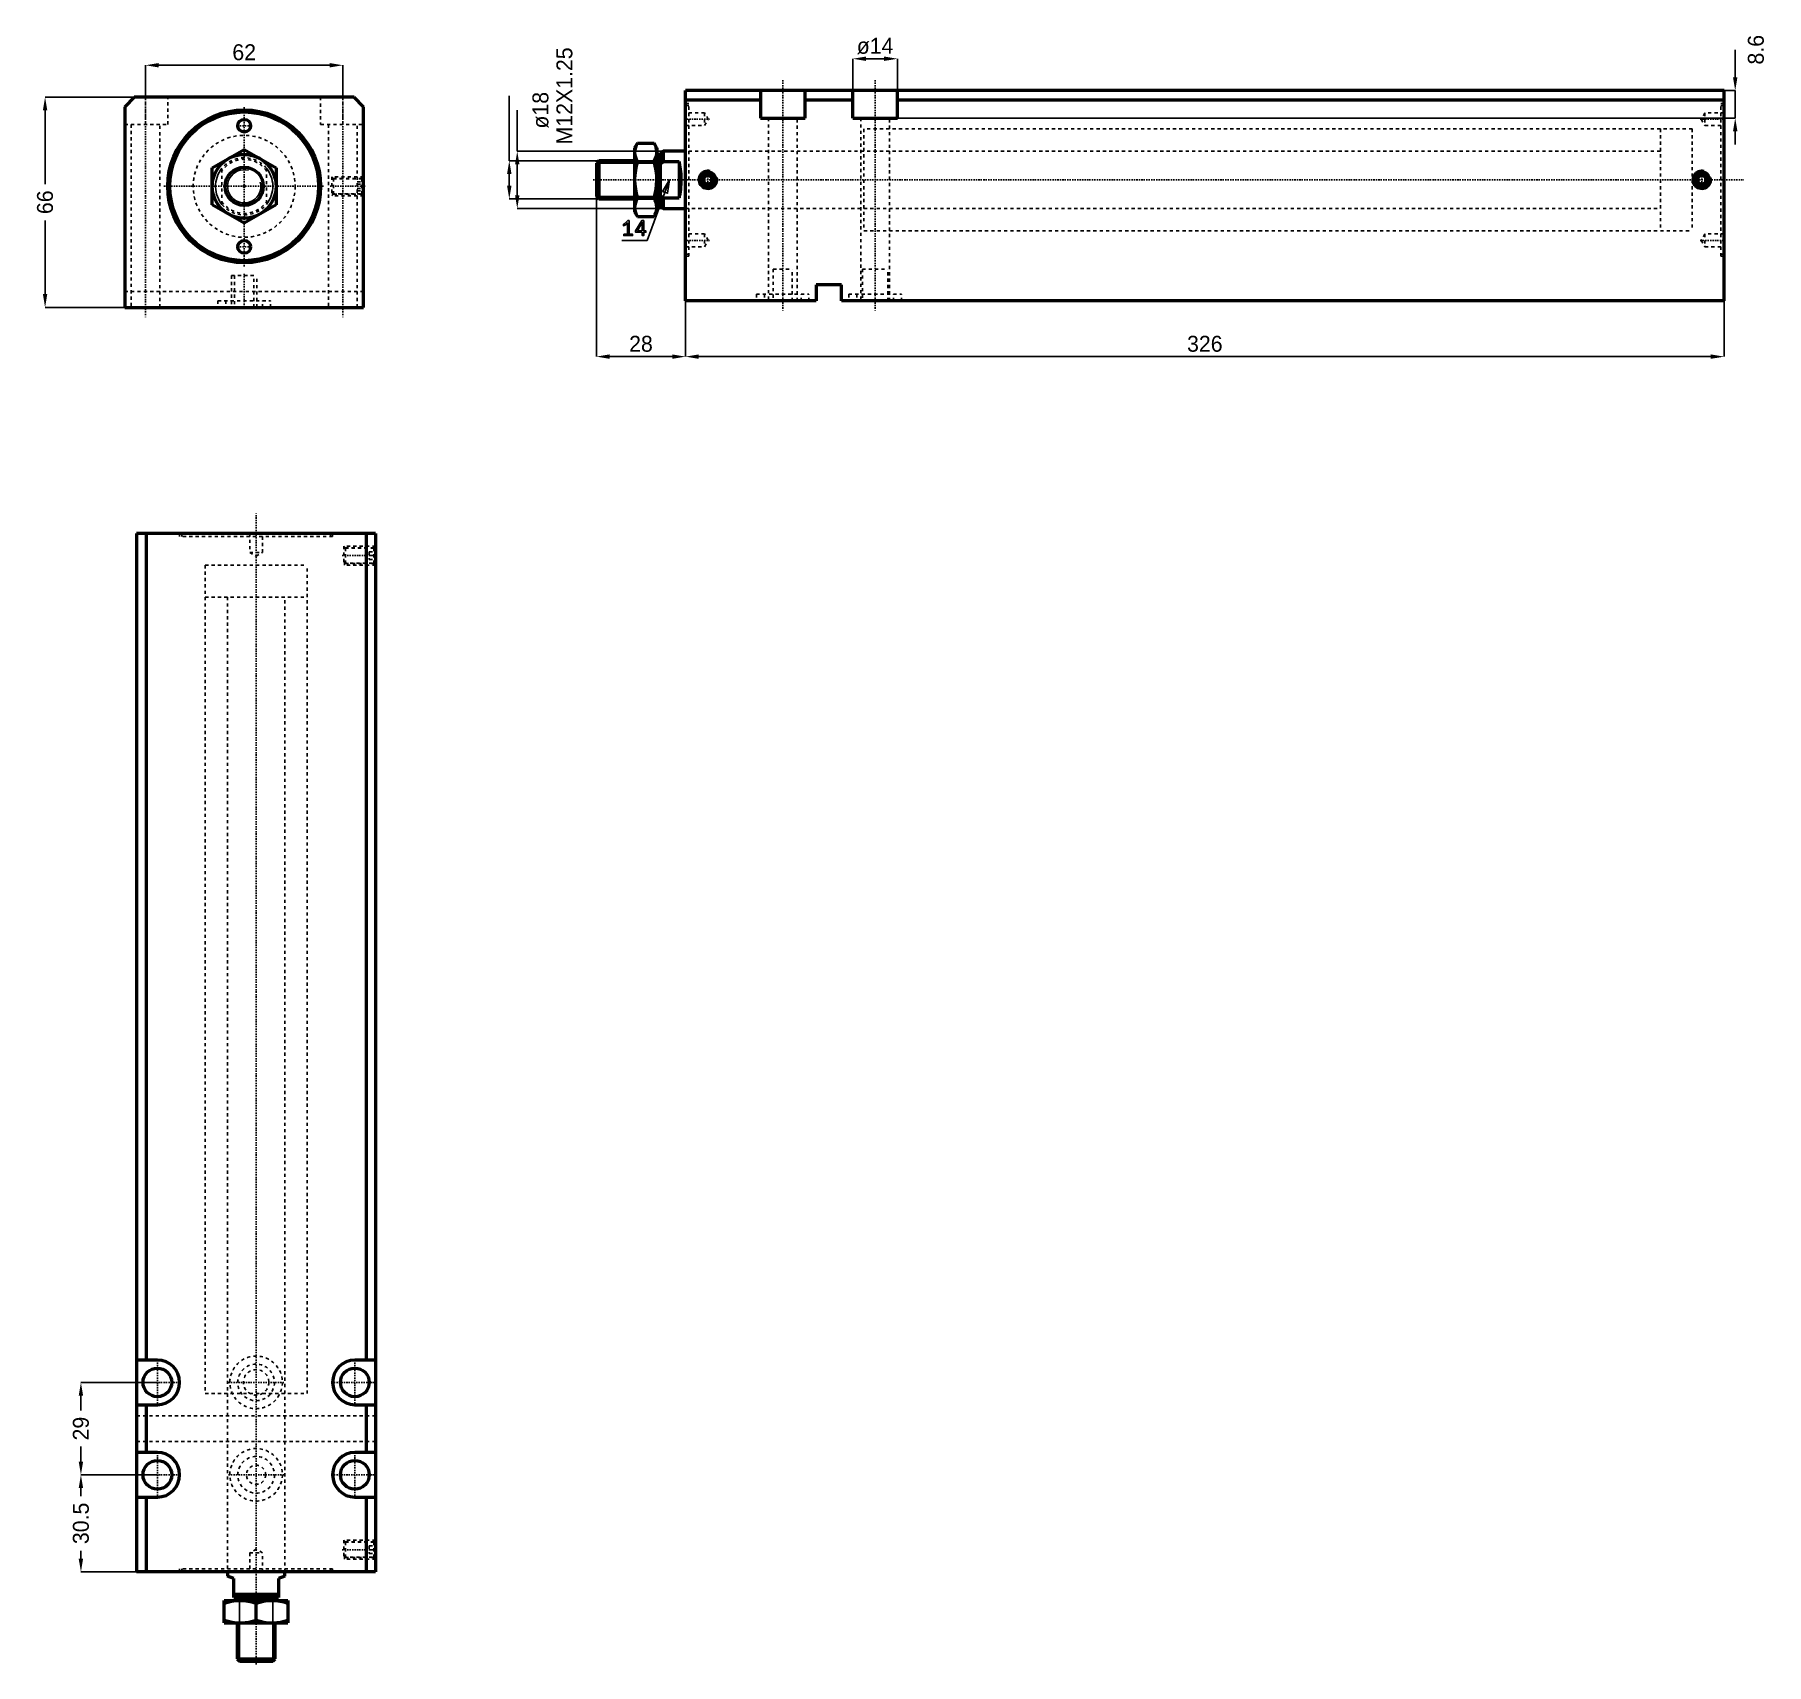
# Model space of a CAD drawing. Header units: millimetres. Extents: x -66 to 478, y -464 to 48.
import ezdxf

# ---------------------------------------------------------------- set-up
doc = ezdxf.new("R2010")
doc.units = ezdxf.units.MM
doc.linetypes.add('Center', pattern=[1.5, 0.45, -0.5, 0.05, -0.5])
doc.linetypes.add('Dashed', pattern=[2, 1, -1])
for name, color, linetype, lineweight in [('2d ConnectionPoints', 7, 'Continuous', 50), ('AM_0', 7, 'Continuous', 50), ('AM_5', 3, 'Continuous', 25), ('AM_7', 7, 'Center', 25), ('AM_9', 6, 'Dashed', 25)]:
    doc.layers.add(name, color=color, linetype=linetype, lineweight=lineweight)
doc.dimstyles.new('ISO-25', dxfattribs={"dimtxt": 2.5, "dimasz": 2.5, "dimexe": 1.25, "dimexo": 0.625, "dimtad": 1, "dimtxsty": 'Standard', "dimcen": 2.5, "dimadec": 0, "dimazin": 0, "dimtfac": 1, "dimtmove": 0, "dimatfit": 3, "dimfxl": 0, "dimarcsym": 0})

# ---------------------------------------------------------------- blocks, each defined once
blk = doc.blocks.new('1_JECX_MF_EXLA_32_250_0_rod__0_in_JECX_MF_160_EXLA_32_250_0__0')
at = {"layer": 'AM_0'}
for p, q in [((-10, 5.77), (0, 11.55)), ((0, 11.55), (10, 5.77)), ((-10, -5.77), (-10, 5.77)), ((10, 5.77), (10, -5.77)), ((0, -11.55), (-10, -5.77)), ((10, -5.77), (0, -11.55))]:
    blk.add_line(p, q, dxfattribs=at)
for radius in [10, 6]:
    blk.add_circle((0, 0), radius, dxfattribs=at)
at = {"layer": 'AM_5'}
blk.add_arc((0, 0), 5.23, 75, 15, dxfattribs=at)
at = {"layer": 'AM_9'}
for p, q in [((-7, -5.66), (-7, 5.66)), ((7, 5.66), (7, -5.66))]:
    blk.add_line(p, q, dxfattribs=at)
for points in [[(-7, 5.66), (-7.47, 5.03), (-7.88, 4.36), (-8.23, 3.65), (-8.51, 2.92), (-8.73, 2.17), (-8.89, 1.4), (-8.98, 0.62), (-9, -0.17), (-8.95, -0.95), (-8.83, -1.73), (-8.65, -2.49), (-8.4, -3.23), (-8.09, -3.95), (-7.71, -4.64), (-7.28, -5.3), (-7, -5.66)], [(7, -5.66), (7.47, -5.03), (7.88, -4.36), (8.23, -3.65), (8.51, -2.92), (8.73, -2.17), (8.89, -1.4), (8.98, -0.62), (9, 0.17), (8.95, 0.95), (8.83, 1.73), (8.65, 2.49), (8.4, 3.23), (8.09, 3.95), (7.71, 4.64), (7.28, 5.3), (7, 5.66)]]:
    blk.add_lwpolyline(points, dxfattribs=at)
for radius, start, end in [(9, 38.9424, 141.0576), (8.5, 34.5603, 145.4397), (8.5, 214.5603, 325.4397), (9, 218.9424, 321.0576)]:
    blk.add_arc((0, 0), radius, start, end, dxfattribs=at)
blk = doc.blocks.new('2_JECX_MF_EXLA_32_250_0_body__0_in_JECX_MF_160_EXLA_32_250_0__0')
at = {"layer": 'AM_0'}
for p, q in [((-34.5, 28), (-37.5, 25)), ((34.5, 28), (-34.5, 28)), ((37.5, 25), (34.5, 28)), ((-37.5, 25), (-37.5, -38)), ((37.5, -38), (37.5, 25)), ((-37.5, -38), (37.5, -38))]:
    blk.add_line(p, q, dxfattribs=at)
for centre, radius in [((0, 0), 24), ((0, 0), 23.34), ((0, 19), 2), ((0, -19), 2)]:
    blk.add_circle(centre, radius, dxfattribs=at)
at = {"layer": 'AM_5', "linetype": 'Dashed'}
for p, q in [((37.5, 3), (27.5, 3)), ((37.5, -3), (27.5, -3))]:
    blk.add_line(p, q, dxfattribs=at)
at = {"layer": 'AM_7'}
for p, q in [((-31, 31.3), (-31, -41.3)), ((31, 31.3), (31, -41.3)), ((0, -25.2), (0, 25.2)), ((-2.1, 19), (2.1, 19)), ((-25.2, 0), (25.2, 0)), ((27, 0), (38, 0)), ((-2.1, -19), (2.1, -19)), ((0, -27.5), (0, -38.5))]:
    blk.add_line(p, q, dxfattribs=at)
at = {"layer": 'AM_9'}
for p, q in [((-31, 19.4), (-31, 28)), ((-24, 19.4), (-24, 28)), ((24, 28), (24, 19.4)), ((31, 19.4), (31, 28)), ((-37.5, 19.4), (-24, 19.4)), ((-35.5, 19.4), (-35.5, -38)), ((-26.5, -38), (-26.5, 19.4)), ((24, 19.4), (37.5, 19.4)), ((26.5, 19.4), (26.5, -38)), ((35.5, -38), (35.5, 19.4)), ((28.04, 2.46), (27.5, 3)), ((27.5, 3), (27.5, -3)), ((37, 2.4), (27.5, 2.4)), ((36.96, 2.46), (28.04, 2.46)), ((28.04, 2.46), (28.04, -2.46)), ((35.5, 1.44), (37.5, 1.44)), ((35.5, 0.72), (37.5, 0.72)), ((37.5, 3), (36.96, 2.46)), ((36.96, 2.46), (36.96, -2.46)), ((37.5, 1.9), (37, 2.4)), ((37, 2.4), (37, -2.4)), ((27.5, -2.4), (37, -2.4)), ((27.5, -3), (28.04, -2.46)), ((28.04, -2.46), (36.96, -2.46)), ((35.5, -0.72), (37.5, -0.72)), ((35.5, -1.44), (37.5, -1.44)), ((36.96, -2.46), (37.5, -3)), ((37, -2.4), (37.5, -1.9)), ((-4, -28), (4, -28)), ((-4, -28), (-4, -38)), ((-3, -28), (-3, -38)), ((3, -38), (3, -28)), ((4, -38), (4, -28)), ((37.5, -33), (-37.5, -33)), ((-8.25, -35.9), (8.25, -35.9)), ((-8.25, -35.9), (-8.25, -38)), ((-5.75, -35.9), (-5.75, -38)), ((5.75, -38), (5.75, -35.9)), ((8.25, -38), (8.25, -35.9))]:
    blk.add_line(p, q, dxfattribs=at)
blk.add_circle((0, 0), 16, dxfattribs=at)
blk = doc.blocks.new('*D3')
at = {"layer": 'AM_5', "color": 0, "lineweight": -2}
for p, q in [((-31, 28), (-31, 38)), ((-26.83, 38), (26.83, 38)), ((31, 28), (31, 38))]:
    blk.add_line(p, q, dxfattribs=at)
at = {"layer": 'AM_5', "color": 0}
for points in [[(-26.83, 38.69), (-26.83, 37.31), (-31, 38)], [(26.83, 37.31), (26.83, 38.69), (31, 38)]]:
    blk.add_solid(points, dxfattribs=at)
at = {"layer": 'Defpoints', "color": 0}
for p in [(31, 38), (-31, 28), (31, 28)]:
    blk.add_point(p, dxfattribs=at)
at = {"layer": 'AM_5', "color": 0, "insert": (0, 42.05), "char_height": 5, "attachment_point": 5}
blk.add_mtext('62', dxfattribs=at)
blk = doc.blocks.new('*D4')
at = {"layer": 'AM_5', "color": 0, "lineweight": -2}
for p, q in [((-34.5, 28), (-62.5, 28)), ((-62.5, 23.83), (-62.5, 0.72)), ((-62.5, -33.83), (-62.5, -10.72)), ((-37.5, -38), (-62.5, -38))]:
    blk.add_line(p, q, dxfattribs=at)
at = {"layer": 'AM_5', "color": 0}
for points in [[(-61.81, 23.83), (-63.19, 23.83), (-62.5, 28)], [(-63.19, -33.83), (-61.81, -33.83), (-62.5, -38)]]:
    blk.add_solid(points, dxfattribs=at)
at = {"layer": 'Defpoints', "color": 0}
for p in [(-34.5, 28), (-62.5, -38), (-37.5, -38)]:
    blk.add_point(p, dxfattribs=at)
at = {"layer": 'AM_5', "color": 0, "insert": (-62.5, -5), "char_height": 5, "attachment_point": 5, "rotation": 90}
blk.add_mtext('66', dxfattribs=at)
blk = doc.blocks.new('1_JECX_MF_EXLA_32_250_0_rod__0_in_JECX_MF_160_EXLA_32_250_0__4')
at = {"layer": 'AM_0'}
for p, q in [((-9, 0), (-9, -1.35)), ((9, -1.35), (9, 0)), ((-7, -2), (-9, -1.35)), ((-7, -8), (-7, -2)), ((9, -1.35), (7, -2)), ((7, -2), (7, -8)), ((-10, -9), (10, -9)), ((-10, -16), (-10, -9)), ((-7, -7), (7, -7)), ((-7, -8), (7, -8)), ((-5.23, -8), (-6, -8.77)), ((-6, -8.77), (6, -8.77)), ((-6, -8.77), (-6, -9)), ((0, -15.11), (0, -9.89)), ((6, -8.77), (5.23, -8)), ((6, -9), (6, -8.77)), ((10, -9), (10, -16)), ((-10, -16), (10, -16)), ((-6, -16), (-6, -27.23)), ((6, -27.23), (6, -16)), ((-6, -27.23), (-5.23, -28)), ((-6, -27.23), (6, -27.23)), ((-5.23, -28), (5.23, -28)), ((5.23, -28), (6, -27.23))]:
    blk.add_line(p, q, dxfattribs=at)
for points in [[(-5, -9), (-5.36, -9), (-6.52, -9.09), (-7.68, -9.27), (-8.85, -9.54), (-10, -9.89)], [(0, -9.89), (-1.22, -9.53), (-2.45, -9.25), (-3.72, -9.06), (-5, -9)], [(5, -9), (4.64, -9), (3.48, -9.09), (2.32, -9.27), (1.15, -9.54), (0, -9.89)], [(10, -9.89), (8.78, -9.53), (7.55, -9.25), (6.28, -9.06), (5, -9)], [(-10, -15.11), (-8.78, -15.47), (-7.55, -15.75), (-6.28, -15.94), (-5, -16)], [(-5, -16), (-4.64, -16), (-3.48, -15.91), (-2.32, -15.73), (-1.15, -15.46), (0, -15.11)], [(0, -15.11), (1.22, -15.47), (2.45, -15.75), (3.72, -15.94), (5, -16)], [(5, -16), (5.36, -16), (6.52, -15.91), (7.68, -15.73), (8.85, -15.46), (10, -15.11)]]:
    blk.add_lwpolyline(points, dxfattribs=at)
at = {"layer": 'AM_5'}
for p, q in [((-5.23, -28), (-5.23, -8)), ((5.23, -28), (5.23, -8))]:
    blk.add_line(p, q, dxfattribs=at)
at = {"layer": 'AM_7'}
blk.add_line((0, -29), (0, 332.2), dxfattribs=at)
at = {"layer": 'AM_9'}
for p, q in [((-16, 316), (16, 316)), ((-16, 316), (-16, 306)), ((16, 306), (16, 316)), ((-16, 306), (16, 306)), ((-9, 306), (-9, 0)), ((9, 0), (9, 306))]:
    blk.add_line(p, q, dxfattribs=at)
blk = doc.blocks.new('2_JECX_MF_EXLA_32_250_0_body__0_in_JECX_MF_160_EXLA_32_250_0__4')
at = {"layer": 'AM_0'}
for p, q in [((37.5, 326), (-37.5, 326)), ((-37.5, 326), (-37.5, 0)), ((-34.5, 326), (-34.5, 66.5)), ((34.5, 326), (34.5, 66.5)), ((37.5, 326), (37.5, 0)), ((-31, 66.5), (-37.5, 66.5)), ((37.5, 66.5), (31, 66.5)), ((-37.5, 52.5), (-31, 52.5)), ((-34.5, 52.5), (-34.5, 37.5)), ((31, 52.5), (37.5, 52.5)), ((34.5, 52.5), (34.5, 37.5)), ((-31, 37.5), (-37.5, 37.5)), ((37.5, 37.5), (31, 37.5)), ((-37.5, 23.5), (-31, 23.5)), ((-34.5, 23.5), (-34.5, 0)), ((31, 23.5), (37.5, 23.5)), ((34.5, 23.5), (34.5, 0)), ((37.5, 0), (-37.5, 0))]:
    blk.add_line(p, q, dxfattribs=at)
for centre in [(-31, 59.5), (31, 59.5), (-31, 30.5), (31, 30.5)]:
    blk.add_circle(centre, 4.5, dxfattribs=at)
for centre, start, end in [((-31, 59.5), 270, 90), ((31, 59.5), 90, 270), ((-31, 30.5), 270, 90), ((31, 30.5), 90, 270)]:
    blk.add_arc(centre, 7, start, end, dxfattribs=at)
at = {"layer": 'AM_5', "linetype": 'Dashed'}
for p, q in [((37.5, 322), (27.5, 322)), ((37.5, 316), (27.5, 316)), ((37.5, 10), (27.5, 10)), ((37.5, 4), (27.5, 4))]:
    blk.add_line(p, q, dxfattribs=at)
at = {"layer": 'AM_7'}
for p, q in [((27, 319), (38, 319)), ((-31, 52.15), (-31, 66.85)), ((31, 52.15), (31, 66.85)), ((-38.35, 59.5), (-23.65, 59.5)), ((-8.6625, 59.5), (8.6625, 59.5)), ((23.65, 59.5), (38.35, 59.5)), ((-31, 23.15), (-31, 37.85)), ((31, 23.15), (31, 37.85)), ((-38.35, 30.5), (-23.65, 30.5)), ((-8.6625, 30.5), (8.6625, 30.5)), ((23.65, 30.5), (38.35, 30.5)), ((27, 7), (38, 7))]:
    blk.add_line(p, q, dxfattribs=at)
at = {"layer": 'AM_9'}
for p, q in [((-24, 326), (-24, 325)), ((24, 325), (-24, 325)), ((-23.34, 326), (-23.34, 325)), ((-2, 326), (-2, 320)), ((2, 320), (2, 326)), ((23.34, 325), (23.34, 326)), ((24, 325), (24, 326)), ((27.5, 322), (27.5, 316)), ((28.0415, 321.4585), (27.5, 322)), ((37, 321.4), (27.5, 321.4)), ((36.9585, 321.4585), (28.0415, 321.4585)), ((28.0415, 321.4585), (28.0415, 316.5415)), ((37.5, 322), (36.9585, 321.4585)), ((36.9585, 321.4585), (36.9585, 316.5415)), ((37.5, 320.9), (37, 321.4)), ((37, 321.4), (37, 316.6)), ((-16, 316), (16, 316)), ((-16, 316), (-16, 56)), ((-2, 320), (2, 320)), ((-2, 320), (0, 318.8453)), ((0, 318.8453), (2, 320)), ((16, 56), (16, 316)), ((27.5, 316.6), (37, 316.6)), ((27.5, 316), (28.0415, 316.5415)), ((28.0415, 316.5415), (36.9585, 316.5415)), ((35.5, 320.25), (37.5, 320.25)), ((35.5, 320.25), (35.5, 317.75)), ((35.5, 319), (37.5, 319)), ((35.5, 317.75), (37.5, 317.75)), ((36.9585, 316.5415), (37.5, 316)), ((37, 316.6), (37.5, 317.1)), ((-16, 56), (16, 56)), ((-9, 56), (-9, 0)), ((9, 0), (9, 56)), ((37.5, 49), (-37.5, 49)), ((37.5, 41), (-37.5, 41)), ((0, 7.1547), (-2, 6)), ((-2, 6), (-2, 0)), ((-2, 6), (2, 6)), ((2, 6), (0, 7.1547)), ((2, 0), (2, 6)), ((27.5, 10), (27.5, 4)), ((28.0415, 9.4585), (27.5, 10)), ((37, 9.4), (27.5, 9.4)), ((36.9585, 9.4585), (28.0415, 9.4585)), ((28.0415, 9.4585), (28.0415, 4.5415)), ((35.5, 8.25), (37.5, 8.25)), ((35.5, 8.25), (35.5, 5.75)), ((35.5, 7), (37.5, 7)), ((35.5, 5.75), (37.5, 5.75)), ((37.5, 10), (36.9585, 9.4585)), ((36.9585, 9.4585), (36.9585, 4.5415)), ((37.5, 8.9), (37, 9.4)), ((37, 9.4), (37, 4.6)), ((24, 1), (-24, 1)), ((-24, 1), (-24, 0)), ((-23.34, 1), (-23.34, 0)), ((23.34, 0), (23.34, 1)), ((24, 0), (24, 1)), ((27.5, 4.6), (37, 4.6)), ((27.5, 4), (28.0415, 4.5415)), ((28.0415, 4.5415), (36.9585, 4.5415)), ((36.9585, 4.5415), (37.5, 4)), ((37, 4.6), (37.5, 5.1))]:
    blk.add_line(p, q, dxfattribs=at)
for centre, radius in [((0, 59.5), 8.25), ((0, 59.5), 5.75), ((0, 59.5), 4), ((0, 30.5), 8.25), ((0, 30.5), 5.75), ((0, 30.5), 3)]:
    blk.add_circle(centre, radius, dxfattribs=at)
blk = doc.blocks.new('*D10')
at = {"layer": 'AM_5', "color": 0, "lineweight": -2}
for p, q in [((-27.25, -375.43), (-51.25, -375.43)), ((-51.25, -379.59), (-51.25, -384.26)), ((-51.25, -400.26), (-51.25, -395.59)), ((-27.25, -404.43), (-51.25, -404.43))]:
    blk.add_line(p, q, dxfattribs=at)
at = {"layer": 'AM_5', "color": 0}
for points in [[(-51.95, -379.59), (-50.56, -379.59), (-51.25, -375.43)], [(-51.95, -400.26), (-50.56, -400.26), (-51.25, -404.43)]]:
    blk.add_solid(points, dxfattribs=at)
at = {"layer": 'Defpoints', "color": 0}
for p in [(-51.25, -375.43), (-27.25, -375.43), (-27.25, -404.43)]:
    blk.add_point(p, dxfattribs=at)
at = {"layer": 'AM_5', "color": 0, "insert": (-51.25, -389.93), "char_height": 5, "attachment_point": 5, "rotation": 90}
blk.add_mtext('29', dxfattribs=at)
blk = doc.blocks.new('*D11')
at = {"layer": 'AM_5', "color": 0, "lineweight": -2}
for p, q in [((-27.25, -404.43), (-51.25, -404.43)), ((-51.25, -408.59), (-51.25, -411.09)), ((-51.25, -430.76), (-51.25, -428.26)), ((-33.75, -434.93), (-51.25, -434.93))]:
    blk.add_line(p, q, dxfattribs=at)
at = {"layer": 'AM_5', "color": 0}
for points in [[(-51.95, -408.59), (-50.56, -408.59), (-51.25, -404.43)], [(-51.95, -430.76), (-50.56, -430.76), (-51.25, -434.93)]]:
    blk.add_solid(points, dxfattribs=at)
at = {"layer": 'Defpoints', "color": 0}
for p in [(-27.25, -404.43), (-51.25, -434.93), (-33.75, -434.93)]:
    blk.add_point(p, dxfattribs=at)
at = {"layer": 'AM_5', "color": 0, "insert": (-51.25, -419.68), "char_height": 5, "attachment_point": 5, "rotation": 90}
blk.add_mtext('30.5', dxfattribs=at)
blk = doc.blocks.new('1_JECX_MF_EXLA_32_250_0_rod__0_in_JECX_MF_160_EXLA_32_250_0__2')
at = {"layer": 'AM_0'}
for p, q in [((-15.11, 11.55), (-16, 10)), ((-15.11, 11.55), (-9.89, 11.55)), ((-9, 10), (-9.89, 11.55)), ((-27.23, 6), (-28, 5.23)), ((-16, 6), (-27.23, 6)), ((-27.23, 6), (-27.23, -6)), ((-16, 10), (-16, -10)), ((-15.11, 5.77), (-9.89, 5.77)), ((-9, 10), (-9, -10)), ((-8.77, 6), (-9, 6)), ((-8, 5.23), (-8.77, 6)), ((-8.77, 6), (-8.77, -6)), ((-7, 9), (-8, 8.5)), ((-8, 8.5), (-8, -8.5)), ((-7, 5.66), (-8, 4.82)), ((0, 9), (-7, 9)), ((-7, 9), (-7, 5.66)), ((-2, 5.66), (-7, 5.66)), ((-2, 5.66), (-2, -5.66)), ((-28, 5.23), (-28, -5.23)), ((-28, -5.23), (-27.23, -6)), ((-8.77, -6), (-8, -5.23)), ((-27.23, -6), (-16, -6)), ((-16, -10), (-15.11, -11.55)), ((-15.11, -5.77), (-9.89, -5.77)), ((-9.89, -11.55), (-9, -10)), ((-9, -6), (-8.77, -6)), ((-8, -8.5), (-7, -9)), ((-7, -5.66), (-2, -5.66)), ((-7, -5.66), (-7, -9)), ((-7, -9), (0, -9)), ((-15.11, -11.55), (-9.89, -11.55))]:
    blk.add_line(p, q, dxfattribs=at)
for points in [[(-15.11, 11.55), (-15.47, 10.84), (-15.75, 10.13), (-15.94, 9.4), (-16, 8.66)], [(-9, 8.66), (-9, 8.87), (-9.09, 9.54), (-9.27, 10.21), (-9.54, 10.88), (-9.89, 11.55)], [(-16, 8.66), (-16, 8.45), (-15.91, 7.78), (-15.73, 7.11), (-15.46, 6.44), (-15.11, 5.77)], [(-15.11, 5.77), (-15.47, 4.39), (-15.75, 2.98), (-15.93, 1.53), (-16, 0.07), (-16, 0)], [(-9.89, 5.77), (-9.53, 6.48), (-9.25, 7.19), (-9.06, 7.92), (-9, 8.66)], [(-9, 0), (-9.06, 1.45), (-9.24, 2.89), (-9.52, 4.34), (-9.89, 5.77)], [(-2, -5.66), (-1.85, -5.03), (-1.72, -4.36), (-1.6, -3.65), (-1.51, -2.92), (-1.44, -2.17), (-1.39, -1.4), (-1.36, -0.62), (-1.35, 0.17), (-1.37, 0.95), (-1.4, 1.73), (-1.46, 2.49), (-1.55, 3.23), (-1.65, 3.95), (-1.77, 4.64), (-1.91, 5.3), (-2, 5.66)], [(-16, 0), (-15.94, -1.45), (-15.76, -2.89), (-15.48, -4.34), (-15.11, -5.77)], [(-9.89, -5.77), (-9.53, -4.39), (-9.25, -2.98), (-9.07, -1.53), (-9, -0.07), (-9, 0)], [(-8, -4.82), (-7.99, -4.83), (-7, -5.66)], [(-15.11, -5.77), (-15.47, -6.48), (-15.75, -7.19), (-15.94, -7.92), (-16, -8.66)], [(-16, -8.66), (-16, -8.87), (-15.91, -9.54), (-15.73, -10.21), (-15.46, -10.88), (-15.11, -11.55)], [(-9, -8.66), (-9, -8.45), (-9.09, -7.78), (-9.27, -7.11), (-9.54, -6.44), (-9.89, -5.77)], [(-9.89, -11.55), (-9.53, -10.84), (-9.25, -10.13), (-9.06, -9.4), (-9, -8.66)]]:
    blk.add_lwpolyline(points, dxfattribs=at)
at = {"layer": 'AM_5'}
for p, q in [((-28, 5.23), (-8, 5.23)), ((-28, -5.23), (-8, -5.23))]:
    blk.add_line(p, q, dxfattribs=at)
at = {"layer": 'AM_7'}
blk.add_line((-29, 0), (332.2, 0), dxfattribs=at)
at = {"layer": 'AM_9'}
for p, q in [((316, 16), (306, 16)), ((306, 16), (306, -16)), ((316, 16), (316, -16)), ((306, 9), (0, 9)), ((0, -9), (306, -9)), ((306, -16), (316, -16))]:
    blk.add_line(p, q, dxfattribs=at)
blk = doc.blocks.new('2_JECX_MF_EXLA_32_250_0_body__0_in_JECX_MF_160_EXLA_32_250_0__2')
at = {"layer": 'AM_0'}
for p, q in [((0, -38), (0, 28)), ((326, 28), (0, 28)), ((23.5, 28), (23.5, 19.4)), ((37.5, 19.4), (37.5, 28)), ((52.5, 19.4), (52.5, 28)), ((66.5, 19.4), (66.5, 28)), ((326, -38), (326, 28)), ((23.5, 25), (0, 25)), ((52.5, 25), (37.5, 25)), ((326, 25), (66.5, 25)), ((23.5, 19.4), (37.5, 19.4)), ((52.5, 19.4), (66.5, 19.4)), ((7, 1.44), (5.75, 0.72)), ((5.75, 0.72), (5.75, -0.72)), ((8.25, 0.72), (7, 1.44)), ((8.25, -0.72), (8.25, 0.72)), ((319, 1.44), (317.75, 0.72)), ((317.75, 0.72), (317.75, -0.72)), ((320.25, 0.72), (319, 1.44)), ((320.25, -0.72), (320.25, 0.72)), ((5.75, -0.72), (7, -1.44)), ((7, -1.44), (8.25, -0.72)), ((317.75, -0.72), (319, -1.44)), ((319, -1.44), (320.25, -0.72)), ((41, -38), (0, -38)), ((41, -33), (41, -38)), ((49, -33), (41, -33)), ((49, -38), (49, -33)), ((326, -38), (49, -38))]:
    blk.add_line(p, q, dxfattribs=at)
for centre, radius in [((7, 0), 2.46), ((7, 0), 2.4), ((7, 0), 1.9), ((319, 0), 2.46), ((319, 0), 2.4), ((319, 0), 1.9)]:
    blk.add_circle(centre, radius, dxfattribs=at)
at = {"layer": 'AM_5'}
for centre in [(7, 0), (319, 0)]:
    blk.add_arc(centre, 3, 75, 15, dxfattribs=at)
at = {"layer": 'AM_7'}
for p, q in [((30.5, 31.3), (30.5, -41.3)), ((59.5, 31.3), (59.5, -41.3)), ((-0.36, 19), (7.51, 19)), ((318.49, 19), (326.36, 19)), ((7, -3.15), (7, 3.15)), ((319, -3.15), (319, 3.15)), ((-0.36, -19), (7.51, -19)), ((318.49, -19), (326.36, -19))]:
    blk.add_line(p, q, dxfattribs=at)
at = {"layer": 'AM_9'}
for p, q in [((1, 24), (0, 24)), ((1, 23.34), (0, 23.34)), ((1, -24), (1, 24)), ((325, -24), (325, 24)), ((326, 24), (325, 24)), ((326, 23.34), (325, 23.34)), ((6, 21), (0, 21)), ((0, 17), (6, 17)), ((7.15, 19), (6, 21)), ((6, 21), (6, 17)), ((6, 17), (7.15, 19)), ((26, 19.4), (26, -38)), ((35, -38), (35, 19.4)), ((55, 19.4), (55, -38)), ((64, -38), (64, 19.4)), ((320, 21), (318.85, 19)), ((318.85, 19), (320, 17)), ((326, 21), (320, 21)), ((320, 21), (320, 17)), ((320, 17), (326, 17)), ((316, 16), (56, 16)), ((56, 16), (56, -16)), ((316, 16), (316, -16)), ((56, 9), (0, 9)), ((0, -9), (56, -9)), ((56, -16), (316, -16)), ((6, -17), (0, -17)), ((0, -21), (6, -21)), ((7.15, -19), (6, -17)), ((6, -17), (6, -21)), ((6, -21), (7.15, -19)), ((320, -17), (318.85, -19)), ((318.85, -19), (320, -21)), ((326, -17), (320, -17)), ((320, -17), (320, -21)), ((320, -21), (326, -21)), ((0, -23.34), (1, -23.34)), ((0, -24), (1, -24)), ((325, -23.34), (326, -23.34)), ((325, -24), (326, -24)), ((27.5, -28), (33.5, -28)), ((27.5, -28), (27.5, -38)), ((33.5, -38), (33.5, -28)), ((55.5, -28), (63.5, -28)), ((55.5, -28), (55.5, -38)), ((63.5, -38), (63.5, -28)), ((22.25, -35.9), (38.75, -35.9)), ((22.25, -35.9), (22.25, -38)), ((24.75, -35.9), (24.75, -38)), ((36.25, -38), (36.25, -35.9)), ((38.75, -38), (38.75, -35.9)), ((51.25, -35.9), (67.75, -35.9)), ((51.25, -35.9), (51.25, -38)), ((53.75, -35.9), (53.75, -38)), ((65.25, -38), (65.25, -35.9)), ((67.75, -38), (67.75, -35.9))]:
    blk.add_line(p, q, dxfattribs=at)
blk = doc.blocks.new('*D21')
at = {"layer": 'AM_5', "color": 0, "lineweight": -2}
for p, q in [((191.05, 30.04), (191.05, 40.04)), ((195.21, 40.04), (200.88, 40.04)), ((205.05, 30.04), (205.05, 40.04))]:
    blk.add_line(p, q, dxfattribs=at)
at = {"layer": 'AM_5', "color": 0}
for points in [[(195.21, 40.74), (195.21, 39.35), (191.05, 40.04)], [(200.88, 40.74), (200.88, 39.35), (205.05, 40.04)]]:
    blk.add_solid(points, dxfattribs=at)
at = {"layer": 'Defpoints', "color": 0}
for p in [(205.05, 40.04), (191.05, 30.04), (205.05, 30.04)]:
    blk.add_point(p, dxfattribs=at)
at = {"layer": 'AM_5', "color": 0, "insert": (198.05, 44.04), "char_height": 5, "attachment_point": 5}
blk.add_mtext('ø14', dxfattribs=at)
blk = doc.blocks.new('*D22')
at = {"layer": 'AM_5', "color": 0, "lineweight": -2}
for p, q in [((468.05, 34.21), (468.05, 42.87)), ((205.05, 30.04), (468.05, 30.04)), ((468.05, 21.44), (468.05, 30.04)), ((205.05, 21.44), (468.05, 21.44)), ((468.05, 17.27), (468.05, 13.11))]:
    blk.add_line(p, q, dxfattribs=at)
at = {"layer": 'AM_5', "color": 0}
for points in [[(467.35, 34.21), (468.74, 34.21), (468.05, 30.04)], [(467.35, 17.27), (468.74, 17.27), (468.05, 21.44)]]:
    blk.add_solid(points, dxfattribs=at)
at = {"layer": 'Defpoints', "color": 0}
for p in [(205.05, 30.04), (468.05, 30.04), (205.05, 21.44)]:
    blk.add_point(p, dxfattribs=at)
at = {"layer": 'AM_5', "color": 0, "insert": (474.55, 42.87), "char_height": 5, "attachment_point": 5, "rotation": 90}
blk.add_mtext('8.6', dxfattribs=at)
blk = doc.blocks.new('*D23')
at = {"layer": 'AM_5', "color": 0, "lineweight": -2}
for p, q in [((138.55, -35.96), (138.55, -53.46)), ((464.55, -35.96), (464.55, -53.46)), ((142.71, -53.46), (460.38, -53.46))]:
    blk.add_line(p, q, dxfattribs=at)
at = {"layer": 'AM_5', "color": 0}
for points in [[(142.71, -52.76), (142.71, -54.15), (138.55, -53.46)], [(460.38, -52.76), (460.38, -54.15), (464.55, -53.46)]]:
    blk.add_solid(points, dxfattribs=at)
at = {"layer": 'Defpoints', "color": 0}
for p in [(138.55, -35.96), (464.55, -35.96), (464.55, -53.46)]:
    blk.add_point(p, dxfattribs=at)
at = {"layer": 'AM_5', "color": 0, "insert": (301.55, -49.46), "char_height": 5, "attachment_point": 5}
blk.add_mtext('326', dxfattribs=at)
blk = doc.blocks.new('*D24')
at = {"layer": 'AM_5', "color": 0, "lineweight": -2}
for p, q in [((110.55, 2.04), (110.55, -53.46)), ((138.55, -35.96), (138.55, -53.46)), ((114.71, -53.46), (134.38, -53.46))]:
    blk.add_line(p, q, dxfattribs=at)
at = {"layer": 'AM_5', "color": 0}
for points in [[(114.71, -52.76), (114.71, -54.15), (110.55, -53.46)], [(134.38, -52.76), (134.38, -54.15), (138.55, -53.46)]]:
    blk.add_solid(points, dxfattribs=at)
at = {"layer": 'Defpoints', "color": 0}
for p in [(110.55, 2.04), (138.55, -35.96), (138.55, -53.46)]:
    blk.add_point(p, dxfattribs=at)
at = {"layer": 'AM_5', "color": 0, "insert": (124.55, -49.46), "char_height": 5, "attachment_point": 5}
blk.add_mtext('28', dxfattribs=at)
blk = doc.blocks.new('*D25')
at = {"layer": 'AM_5', "color": 0, "lineweight": -2}
for p, q in [((85.71, 11.04), (85.71, 23.87)), ((131.55, 11.04), (85.71, 11.04)), ((85.71, -2.79), (85.71, 6.87)), ((131.55, -6.96), (85.71, -6.96))]:
    blk.add_line(p, q, dxfattribs=at)
at = {"layer": 'AM_5', "color": 0}
for points in [[(85.02, 6.87), (86.41, 6.87), (85.71, 11.04)], [(85.02, -2.79), (86.41, -2.79), (85.71, -6.96)]]:
    blk.add_solid(points, dxfattribs=at)
at = {"layer": 'Defpoints', "color": 0}
for p in [(85.71, 11.04), (131.55, 11.04), (131.55, -6.96)]:
    blk.add_point(p, dxfattribs=at)
at = {"layer": 'AM_5', "color": 0, "insert": (93.05, 23.87), "char_height": 5, "attachment_point": 5, "rotation": 90}
blk.add_mtext('ø18', dxfattribs=at)
blk = doc.blocks.new('*D26')
at = {"layer": 'AM_5', "color": 0, "lineweight": -2}
for p, q in [((83.21, 8.04), (83.21, 28.37)), ((111.31, 8.04), (83.21, 8.04)), ((83.21, 0.21), (83.21, 3.87)), ((111.55, -3.96), (83.21, -3.96))]:
    blk.add_line(p, q, dxfattribs=at)
at = {"layer": 'AM_5', "color": 0}
for points in [[(82.52, 3.87), (83.91, 3.87), (83.21, 8.04)], [(82.52, 0.21), (83.91, 0.21), (83.21, -3.96)]]:
    blk.add_solid(points, dxfattribs=at)
at = {"layer": 'Defpoints', "color": 0}
for p in [(83.21, 8.04), (111.31, 8.04), (111.55, -3.96)]:
    blk.add_point(p, dxfattribs=at)
at = {"layer": 'AM_5', "color": 0, "insert": (100.55, 28.37), "char_height": 5, "attachment_point": 5, "rotation": 90}
blk.add_mtext('M12X1.25', dxfattribs=at)

msp = doc.modelspace()

# ---------------------------------------------------------------- linework, layer by layer
at = {"layer": '2d ConnectionPoints'}
for p in [(0, 0), (138.547, 2.041), (3.745, -434.927)]:
    msp.add_point(p, dxfattribs=at)
at = {"layer": 'AM_5'}
for p, q in [((126.547, -16.959), (133.547, 2.041)), ((118.547, -16.959), (126.547, -16.959))]:
    msp.add_line(p, q, dxfattribs=at)
for points in [[(133.547, 2.041), (132.889, -2.157), (131.325, -1.581), (133.547, 2.041)], [(119.155, -15.043), (120.351, -15.043), (120.351, -11.527), (120.351, -11.527), (120.286, -11.591), (120.178, -11.692), (120.178, -11.692), (120.054, -11.798), (119.964, -11.871), (119.964, -11.871), (119.87, -11.944), (119.728, -12.047), (119.728, -12.047), (119.586, -12.142), (119.49, -12.203), (119.49, -12.203), (119.396, -12.257), (119.266, -12.323), (119.266, -12.323), (119.148, -12.37), (119.077, -12.391), (119.077, -11.897), (119.077, -11.897), (119.166, -11.855), (119.306, -11.775), (119.306, -11.775), (119.453, -11.674), (119.556, -11.596), (119.556, -11.596), (119.66, -11.513), (119.81, -11.383), (119.81, -11.383), (119.955, -11.249), (120.049, -11.156), (120.049, -11.156), (120.137, -11.065), (120.256, -10.937), (120.256, -10.937), (120.357, -10.819), (120.416, -10.747), (120.832, -10.747), (120.832, -15.043), (121.917, -15.043), (121.917, -15.459), (119.155, -15.459), (119.155, -15.043)], [(124.972, -14.419), (122.866, -14.419), (122.866, -13.997), (124.783, -10.747), (125.427, -10.747), (125.427, -13.98), (126.129, -13.98), (126.129, -14.419), (125.427, -14.419), (125.427, -15.459), (124.972, -15.459), (124.972, -14.419)], [(124.978, -13.98), (124.978, -11.293), (123.425, -13.98), (124.978, -13.98)]]:
    msp.add_lwpolyline(points, dxfattribs=at)

# ---------------------------------------------------------------- block references
for name, p in [('2_JECX_MF_EXLA_32_250_0_body__0_in_JECX_MF_160_EXLA_32_250_0__2', (138.547, 2.041)), ('2_JECX_MF_EXLA_32_250_0_body__0_in_JECX_MF_160_EXLA_32_250_0__0', (0, 0)), ('1_JECX_MF_EXLA_32_250_0_rod__0_in_JECX_MF_160_EXLA_32_250_0__2', (138.547, 2.041)), ('1_JECX_MF_EXLA_32_250_0_rod__0_in_JECX_MF_160_EXLA_32_250_0__0', (0, 0)), ('1_JECX_MF_EXLA_32_250_0_rod__0_in_JECX_MF_160_EXLA_32_250_0__4', (3.745, -434.927)), ('2_JECX_MF_EXLA_32_250_0_body__0_in_JECX_MF_160_EXLA_32_250_0__4', (3.745, -434.927))]:
    msp.add_blockref(name, p)

# ---------------------------------------------------------------- dimensions: what is measured, and where the dimension line sits
for base, p1, p2, text, picture, middle in [((31, 38), (-31, 28), (31, 28), '62', '*D3', (0, 38)), ((205.047, 40.041), (191.047, 30.041), (205.047, 30.041), 'ø14', '*D21', (198.047, 40.041)), ((138.547, -53.459), (110.547, 2.041), (138.547, -35.959), '28', '*D24', (124.547, -53.459)), ((464.547, -53.459), (138.547, -35.959), (464.547, -35.959), '326', '*D23', (301.547, -53.459))]:
    dim = msp.add_linear_dim(base=base, p1=p1, p2=p2, text=text, dimstyle='ISO-25', override={"dimtxt": 5, "dimasz": 4.166667, "dimexe": 0, "dimexo": 0, "dimgap": 1.5}, dxfattribs=at)
    dim.commit()
    dim.dimension.update_dxf_attribs({"geometry": picture, "text_midpoint": middle, "dimtype": 160})
for base, p1, p2, text, picture, middle in [((83.214, 8.041), (111.547, -3.959), (111.314, 8.041), 'M12X1.25', '*D26', (100.547, 28.374)), ((468.047, 30.041), (205.047, 21.441), (205.047, 30.041), '8.6', '*D22', (474.547, 42.874)), ((-62.5, -38), (-34.5, 28), (-37.5, -38), '66', '*D4', (-62.5, -5)), ((85.714, 11.041), (131.547, -6.959), (131.547, 11.041), 'ø18', '*D25', (93.047, 23.874)), ((-51.255, -375.427), (-27.255, -404.427), (-27.255, -375.427), '29', '*D10', (-51.255, -389.927)), ((-51.255, -434.927), (-27.255, -404.427), (-33.755, -434.927), '30.5', '*D11', (-51.255, -419.677))]:
    dim = msp.add_linear_dim(base=base, p1=p1, p2=p2, angle=90, text=text, dimstyle='ISO-25', override={"dimtxt": 5, "dimasz": 4.166667, "dimexe": 0, "dimexo": 0, "dimgap": 1.5}, dxfattribs=at)
    dim.commit()
    dim.dimension.update_dxf_attribs({"geometry": picture, "text_midpoint": middle, "dimtype": 160, "text_rotation": 90})

doc.saveas('drawing.dxf')
